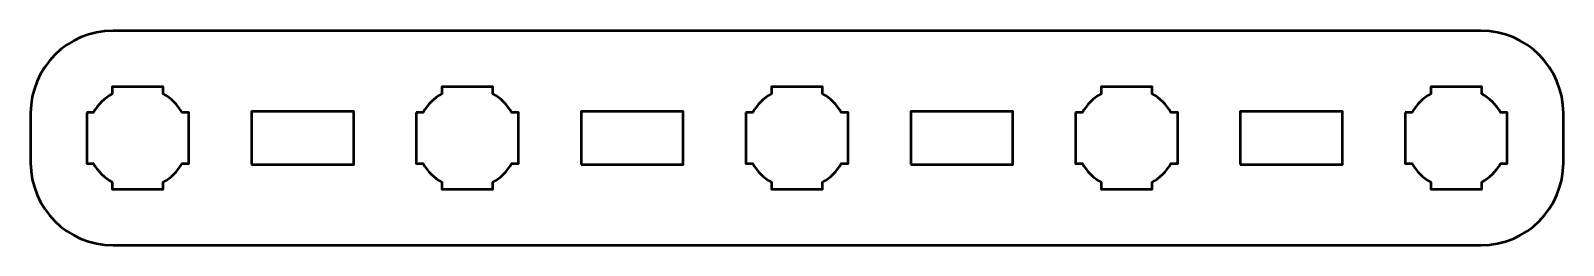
# Model space of a CAD drawing. Header units: centimetres. Extents: x -15.15 to -5.85, y -15.5 to -14.2.
import ezdxf

# ---------------------------------------------------------------- set-up
doc = ezdxf.new("R2010")
doc.units = ezdxf.units.CM
doc.header["$MEASUREMENT"] = 0
doc.layers.add('Layer 1', color=7, linetype='Continuous')

msp = doc.modelspace()

# ---------------------------------------------------------------- linework, layer by layer
at = {"layer": 'Layer 1', "color": 250, "lineweight": 53}
for points in [[(-13.81, -15.01), (-13.19, -15.01), (-13.19, -14.69), (-13.81, -14.69), (-13.81, -15.01)], [(-11.81, -15.01), (-11.19, -15.01), (-11.19, -14.69), (-11.81, -14.69), (-11.81, -15.01)], [(-9.81, -15.01), (-9.19, -15.01), (-9.19, -14.69), (-9.81, -14.69), (-9.81, -15.01)], [(-7.81, -15.01), (-7.19, -15.01), (-7.19, -14.69), (-7.81, -14.69), (-7.81, -15.01)]]:
    msp.add_lwpolyline(points, close=True, dxfattribs=at)
msp.add_open_spline([(-15.15, -15), (-15.15, -15), (-15.15, -14.7), (-15.15, -14.7), (-15.15, -14.7), (-15.15, -14.42391), (-14.92609, -14.2), (-14.65, -14.2), (-14.65, -14.2), (-14.65, -14.2), (-6.35, -14.2), (-6.35, -14.2), (-6.35, -14.2), (-6.07391, -14.2), (-5.85, -14.42391), (-5.85, -14.7), (-5.85, -14.7), (-5.85, -14.7), (-5.85, -15), (-5.85, -15), (-5.85, -15), (-5.85, -15.27609), (-6.07391, -15.5), (-6.35, -15.5), (-6.35, -15.5), (-6.35, -15.5), (-14.65, -15.5), (-14.65, -15.5), (-14.65, -15.5), (-14.92609, -15.5), (-15.15, -15.27609), (-15.15, -15)], degree=3, knots=[0, 0, 0, 0, 0.125, 0.125, 0.125, 0.125, 0.25, 0.25, 0.25, 0.25, 0.375, 0.375, 0.375, 0.375, 0.5, 0.5, 0.5, 0.5, 0.625, 0.625, 0.625, 0.625, 0.75, 0.75, 0.75, 0.75, 0.875, 0.875, 0.875, 0.875, 1, 1, 1, 1], dxfattribs=at)
at = {"layer": 'Layer 1', "lineweight": 53}
for points in [[(-14.81, -14.695), (-14.81, -14.695), (-14.76851, -14.695), (-14.76851, -14.695), (-14.76851, -14.695), (-14.74128, -14.64795), (-14.70205, -14.60872), (-14.655, -14.58149), (-14.655, -14.58149), (-14.655, -14.58149), (-14.655, -14.54), (-14.655, -14.54), (-14.655, -14.54), (-14.655, -14.54), (-14.5, -14.54), (-14.5, -14.54), (-14.5, -14.54), (-14.5, -14.54), (-14.345, -14.54), (-14.345, -14.54), (-14.345, -14.54), (-14.345, -14.54), (-14.345, -14.58149), (-14.345, -14.58149), (-14.345, -14.58149), (-14.29795, -14.60872), (-14.25872, -14.64795), (-14.23149, -14.695), (-14.23149, -14.695), (-14.23149, -14.695), (-14.19, -14.695), (-14.19, -14.695), (-14.19, -14.695), (-14.19, -14.695), (-14.19, -14.85), (-14.19, -14.85), (-14.19, -14.85), (-14.19, -14.85), (-14.19, -15.005), (-14.19, -15.005), (-14.19, -15.005), (-14.19, -15.005), (-14.23149, -15.005), (-14.23149, -15.005), (-14.23149, -15.005), (-14.25872, -15.05205), (-14.29795, -15.09128), (-14.345, -15.11851), (-14.345, -15.11851), (-14.345, -15.11851), (-14.345, -15.16), (-14.345, -15.16), (-14.345, -15.16), (-14.345, -15.16), (-14.5, -15.16), (-14.5, -15.16), (-14.5, -15.16), (-14.5, -15.16), (-14.655, -15.16), (-14.655, -15.16), (-14.655, -15.16), (-14.655, -15.16), (-14.655, -15.11851), (-14.655, -15.11851), (-14.655, -15.11851), (-14.70205, -15.09128), (-14.74128, -15.05205), (-14.76851, -15.005), (-14.76851, -15.005), (-14.76851, -15.005), (-14.81, -15.005), (-14.81, -15.005), (-14.81, -15.005), (-14.81, -15.005), (-14.81, -14.85), (-14.81, -14.85), (-14.81, -14.85), (-14.81, -14.85), (-14.81, -14.695), (-14.81, -14.695)], [(-12.81, -14.695), (-12.81, -14.695), (-12.76851, -14.695), (-12.76851, -14.695), (-12.76851, -14.695), (-12.74128, -14.64795), (-12.70205, -14.60872), (-12.655, -14.58149), (-12.655, -14.58149), (-12.655, -14.58149), (-12.655, -14.54), (-12.655, -14.54), (-12.655, -14.54), (-12.655, -14.54), (-12.5, -14.54), (-12.5, -14.54), (-12.5, -14.54), (-12.5, -14.54), (-12.345, -14.54), (-12.345, -14.54), (-12.345, -14.54), (-12.345, -14.54), (-12.345, -14.58149), (-12.345, -14.58149), (-12.345, -14.58149), (-12.29795, -14.60872), (-12.25872, -14.64795), (-12.23149, -14.695), (-12.23149, -14.695), (-12.23149, -14.695), (-12.19, -14.695), (-12.19, -14.695), (-12.19, -14.695), (-12.19, -14.695), (-12.19, -14.85), (-12.19, -14.85), (-12.19, -14.85), (-12.19, -14.85), (-12.19, -15.005), (-12.19, -15.005), (-12.19, -15.005), (-12.19, -15.005), (-12.23149, -15.005), (-12.23149, -15.005), (-12.23149, -15.005), (-12.25872, -15.05205), (-12.29795, -15.09128), (-12.345, -15.11851), (-12.345, -15.11851), (-12.345, -15.11851), (-12.345, -15.16), (-12.345, -15.16), (-12.345, -15.16), (-12.345, -15.16), (-12.5, -15.16), (-12.5, -15.16), (-12.5, -15.16), (-12.5, -15.16), (-12.655, -15.16), (-12.655, -15.16), (-12.655, -15.16), (-12.655, -15.16), (-12.655, -15.11851), (-12.655, -15.11851), (-12.655, -15.11851), (-12.70205, -15.09128), (-12.74128, -15.05205), (-12.76851, -15.005), (-12.76851, -15.005), (-12.76851, -15.005), (-12.81, -15.005), (-12.81, -15.005), (-12.81, -15.005), (-12.81, -15.005), (-12.81, -14.85), (-12.81, -14.85), (-12.81, -14.85), (-12.81, -14.85), (-12.81, -14.695), (-12.81, -14.695)], [(-10.81, -14.695), (-10.81, -14.695), (-10.76851, -14.695), (-10.76851, -14.695), (-10.76851, -14.695), (-10.74128, -14.64795), (-10.70205, -14.60872), (-10.655, -14.58149), (-10.655, -14.58149), (-10.655, -14.58149), (-10.655, -14.54), (-10.655, -14.54), (-10.655, -14.54), (-10.655, -14.54), (-10.5, -14.54), (-10.5, -14.54), (-10.5, -14.54), (-10.5, -14.54), (-10.345, -14.54), (-10.345, -14.54), (-10.345, -14.54), (-10.345, -14.54), (-10.345, -14.58149), (-10.345, -14.58149), (-10.345, -14.58149), (-10.29795, -14.60872), (-10.25872, -14.64795), (-10.23149, -14.695), (-10.23149, -14.695), (-10.23149, -14.695), (-10.19, -14.695), (-10.19, -14.695), (-10.19, -14.695), (-10.19, -14.695), (-10.19, -14.85), (-10.19, -14.85), (-10.19, -14.85), (-10.19, -14.85), (-10.19, -15.005), (-10.19, -15.005), (-10.19, -15.005), (-10.19, -15.005), (-10.23149, -15.005), (-10.23149, -15.005), (-10.23149, -15.005), (-10.25872, -15.05205), (-10.29795, -15.09128), (-10.345, -15.11851), (-10.345, -15.11851), (-10.345, -15.11851), (-10.345, -15.16), (-10.345, -15.16), (-10.345, -15.16), (-10.345, -15.16), (-10.5, -15.16), (-10.5, -15.16), (-10.5, -15.16), (-10.5, -15.16), (-10.655, -15.16), (-10.655, -15.16), (-10.655, -15.16), (-10.655, -15.16), (-10.655, -15.11851), (-10.655, -15.11851), (-10.655, -15.11851), (-10.70205, -15.09128), (-10.74128, -15.05205), (-10.76851, -15.005), (-10.76851, -15.005), (-10.76851, -15.005), (-10.81, -15.005), (-10.81, -15.005), (-10.81, -15.005), (-10.81, -15.005), (-10.81, -14.85), (-10.81, -14.85), (-10.81, -14.85), (-10.81, -14.85), (-10.81, -14.695), (-10.81, -14.695)], [(-8.81, -14.695), (-8.81, -14.695), (-8.76851, -14.695), (-8.76851, -14.695), (-8.76851, -14.695), (-8.74128, -14.64795), (-8.70205, -14.60872), (-8.655, -14.58149), (-8.655, -14.58149), (-8.655, -14.58149), (-8.655, -14.54), (-8.655, -14.54), (-8.655, -14.54), (-8.655, -14.54), (-8.5, -14.54), (-8.5, -14.54), (-8.5, -14.54), (-8.5, -14.54), (-8.345, -14.54), (-8.345, -14.54), (-8.345, -14.54), (-8.345, -14.54), (-8.345, -14.58149), (-8.345, -14.58149), (-8.345, -14.58149), (-8.29795, -14.60872), (-8.25872, -14.64795), (-8.23149, -14.695), (-8.23149, -14.695), (-8.23149, -14.695), (-8.19, -14.695), (-8.19, -14.695), (-8.19, -14.695), (-8.19, -14.695), (-8.19, -14.85), (-8.19, -14.85), (-8.19, -14.85), (-8.19, -14.85), (-8.19, -15.005), (-8.19, -15.005), (-8.19, -15.005), (-8.19, -15.005), (-8.23149, -15.005), (-8.23149, -15.005), (-8.23149, -15.005), (-8.25872, -15.05205), (-8.29795, -15.09128), (-8.345, -15.11851), (-8.345, -15.11851), (-8.345, -15.11851), (-8.345, -15.16), (-8.345, -15.16), (-8.345, -15.16), (-8.345, -15.16), (-8.5, -15.16), (-8.5, -15.16), (-8.5, -15.16), (-8.5, -15.16), (-8.655, -15.16), (-8.655, -15.16), (-8.655, -15.16), (-8.655, -15.16), (-8.655, -15.11851), (-8.655, -15.11851), (-8.655, -15.11851), (-8.70205, -15.09128), (-8.74128, -15.05205), (-8.76851, -15.005), (-8.76851, -15.005), (-8.76851, -15.005), (-8.81, -15.005), (-8.81, -15.005), (-8.81, -15.005), (-8.81, -15.005), (-8.81, -14.85), (-8.81, -14.85), (-8.81, -14.85), (-8.81, -14.85), (-8.81, -14.695), (-8.81, -14.695)], [(-6.81, -14.695), (-6.81, -14.695), (-6.76851, -14.695), (-6.76851, -14.695), (-6.76851, -14.695), (-6.74128, -14.64795), (-6.70205, -14.60872), (-6.655, -14.58149), (-6.655, -14.58149), (-6.655, -14.58149), (-6.655, -14.54), (-6.655, -14.54), (-6.655, -14.54), (-6.655, -14.54), (-6.5, -14.54), (-6.5, -14.54), (-6.5, -14.54), (-6.5, -14.54), (-6.345, -14.54), (-6.345, -14.54), (-6.345, -14.54), (-6.345, -14.54), (-6.345, -14.58149), (-6.345, -14.58149), (-6.345, -14.58149), (-6.29795, -14.60872), (-6.25872, -14.64795), (-6.23149, -14.695), (-6.23149, -14.695), (-6.23149, -14.695), (-6.19, -14.695), (-6.19, -14.695), (-6.19, -14.695), (-6.19, -14.695), (-6.19, -14.85), (-6.19, -14.85), (-6.19, -14.85), (-6.19, -14.85), (-6.19, -15.005), (-6.19, -15.005), (-6.19, -15.005), (-6.19, -15.005), (-6.23149, -15.005), (-6.23149, -15.005), (-6.23149, -15.005), (-6.25872, -15.05205), (-6.29795, -15.09128), (-6.345, -15.11851), (-6.345, -15.11851), (-6.345, -15.11851), (-6.345, -15.16), (-6.345, -15.16), (-6.345, -15.16), (-6.345, -15.16), (-6.5, -15.16), (-6.5, -15.16), (-6.5, -15.16), (-6.5, -15.16), (-6.655, -15.16), (-6.655, -15.16), (-6.655, -15.16), (-6.655, -15.16), (-6.655, -15.11851), (-6.655, -15.11851), (-6.655, -15.11851), (-6.70205, -15.09128), (-6.74128, -15.05205), (-6.76851, -15.005), (-6.76851, -15.005), (-6.76851, -15.005), (-6.81, -15.005), (-6.81, -15.005), (-6.81, -15.005), (-6.81, -15.005), (-6.81, -14.85), (-6.81, -14.85), (-6.81, -14.85), (-6.81, -14.85), (-6.81, -14.695), (-6.81, -14.695)]]:
    msp.add_open_spline(points, degree=3, knots=[0, 0, 0, 0, 0.05, 0.05, 0.05, 0.05, 0.1, 0.1, 0.1, 0.1, 0.15, 0.15, 0.15, 0.15, 0.2, 0.2, 0.2, 0.2, 0.25, 0.25, 0.25, 0.25, 0.3, 0.3, 0.3, 0.3, 0.35, 0.35, 0.35, 0.35, 0.4, 0.4, 0.4, 0.4, 0.45, 0.45, 0.45, 0.45, 0.5, 0.5, 0.5, 0.5, 0.55, 0.55, 0.55, 0.55, 0.6, 0.6, 0.6, 0.6, 0.65, 0.65, 0.65, 0.65, 0.7, 0.7, 0.7, 0.7, 0.75, 0.75, 0.75, 0.75, 0.8, 0.8, 0.8, 0.8, 0.85, 0.85, 0.85, 0.85, 0.9, 0.9, 0.9, 0.9, 0.95, 0.95, 0.95, 0.95, 1, 1, 1, 1], dxfattribs=at)

doc.saveas('drawing.dxf')
